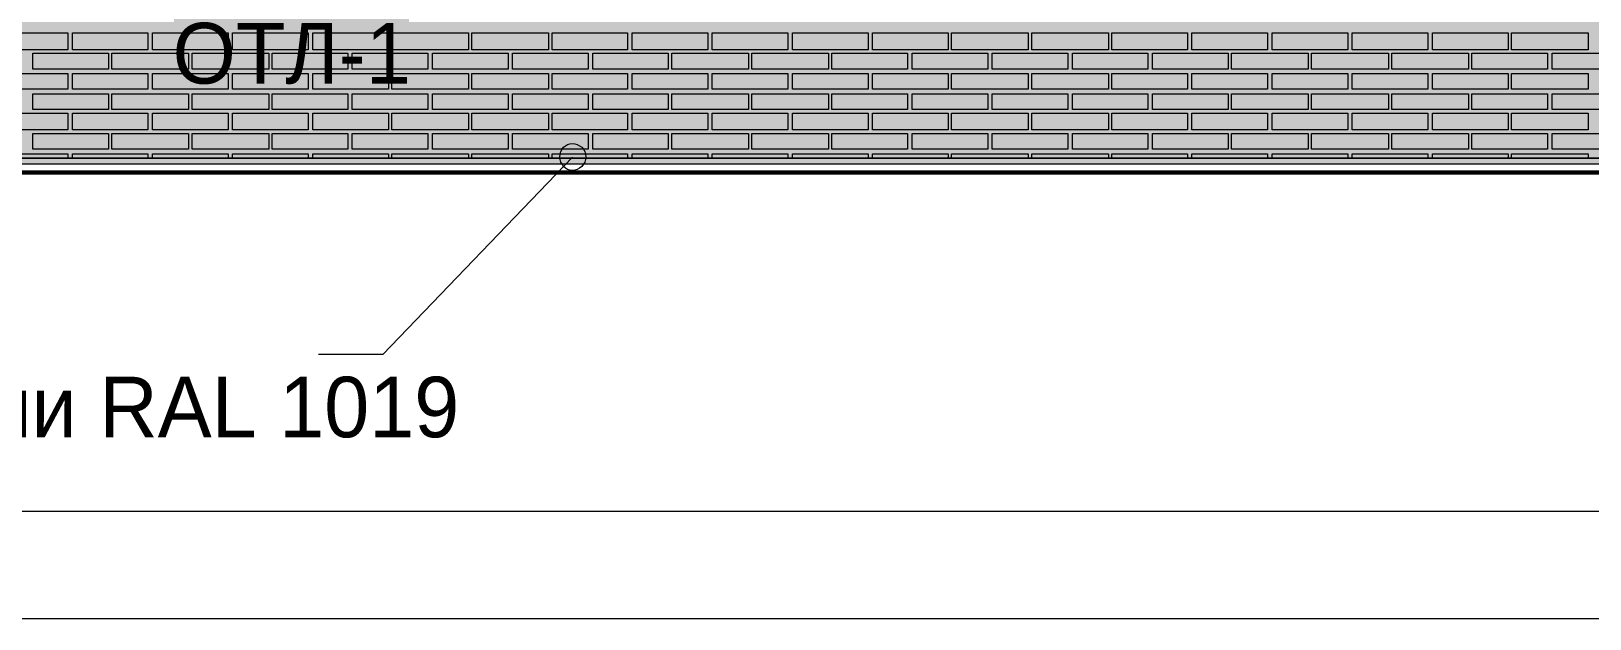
# Model space of a CAD drawing. Header units: millimetres. Extents: x -28928 to 100580, y -22867 to 36490.
# Drawn here: x -3169 to 2674, y -6439 to -4237 of the extents above; entities that cross this region are included whole.
import ezdxf

# ---------------------------------------------------------------- set-up
doc = ezdxf.new("R2010")
doc.units = ezdxf.units.MM
doc.layers.add('PDF _Геометрия', color=7, linetype='Continuous', true_color=0x8f8e8d)
doc.layers.add('PDF _Сплошная заливка', color=7, linetype='Continuous', true_color=0xffffff)
doc.layers.add('PDF _Текст', color=7, linetype='Continuous')

msp = doc.modelspace()

# ---------------------------------------------------------------- hatches: boundary and pattern name
at = {"layer": 'PDF _Сплошная заливка', "true_color": 0xdcd6cf, "transparency": 33554559}
h = msp.add_hatch(color=254, dxfattribs=at)
h.paths.add_polyline_path([(-9335.098407730602, -482.4178427159131), (-7257.7907154229, -482.4178427159131), (-7257.7907154229, -719.3409196389985), (-7253.559946192137, -473.956304254385), (-7245.098407730591, -473.956304254385), (-7245.098407730591, -719.3409196389985), (-7207.021484653669, -719.3409196389985), (-7207.021484653669, -727.8024581005411), (-7164.713792345981, -727.8024581005411), (-7164.713792345981, -4713.187073485198), (4931.055438423387, -4713.187073485198), (4931.055438423387, 9028.35138805342), (-9335.098407730602, 9028.35138805342), (-9335.098407730602, 6929.889849591866), (-7274.71379234597, 6929.889849591866), (-7274.71379234597, 4217.966772668751), (-9335.098407730602, 4217.966772668751)])
h.paths.add_polyline_path([(-7486.252253884442, -4713.187073485198), (-7486.252253884442, -1163.571688869772), (-9335.098407730602, -1163.571688869772), (-9335.098407730602, -4713.187073485198)])
at = {"layer": 'PDF _Сплошная заливка', "true_color": 0xa48f7a, "transparency": 33554559}
h = msp.add_hatch(color=252, dxfattribs=at)
h.paths.add_polyline_path([(-7486.252253884442, -4734.340919639053), (-7486.252253884442, -4713.187073485198), (-9576.252253884453, -4713.187073485198), (-9576.252253884453, -4734.340919639053)])
h.paths.add_polyline_path([(-7168.944561576744, -4713.187073485198), (-7168.944561576744, -4734.340919639053), (45262.97851534694, -4734.340919639053), (45262.97851534694, -4713.187073485198)])

# ---------------------------------------------------------------- linework, layer by layer
at = {"layer": 'PDF _Геометрия', "color": 7, "lineweight": 9}
for points in [[(45262.97851534694, -4713.187073485198), (-7168.944561576744, -4713.187073485198), (4931.055438423387, -4713.187073485198), (-7168.944561576744, -4713.187073485198), (4931.055438423387, -4713.187073485198), (4931.055438423387, 9028.35138805342), (4931.055438423387, -4763.956304254429)], [(-7168.944561576744, -4734.340919639053), (45262.97851534694, -4734.340919639053), (45262.97851534694, -4713.187073485198), (29486.44005380829, -4713.187073485198), (29486.44005380829, -5491.648611946748), (29486.44005380829, -5610.110150408291)], [(-1140.098407730522, -4708.956304254436), (-1850.86763849976, -5449.340919639053), (-2092.021484653611, -5449.340919639053)], [(-23144.32917696154, -4772.417842715975), (84689.51697688583, -4772.417842715975)], [(82087.59389996273, -6037.417842715986), (56081.05543842397, -6037.417842715986), (29799.51697688522, -6037.417842715986), (29351.05543842366, -6037.417842715986), (5066.440053808012, -6037.417842715986), (4816.824669192614, -6037.417842715986), (-21587.40610003844, -6037.417842715986)], [(82417.59389996273, -6439.340919639064), (-21938.55994619229, -6439.340919639064)]]:
    msp.add_lwpolyline(points, dxfattribs=at)
at = {"layer": 'PDF _Геометрия', "lineweight": 9}
for points in [[(-3031.252253884391, -4307.033227331343), (-3170.867638499774, -4307.033227331343), (-3314.713792345927, -4307.033227331343), (-3314.713792345927, -4243.571688869804), (-3170.867638499774, -4243.571688869804), (-3031.252253884391, -4243.571688869804)], [(-2730.867638499763, -4307.033227331343), (-2870.48302311515, -4307.033227331343), (-3014.329176961321, -4307.033227331343), (-3014.329176961321, -4243.571688869804), (-2870.48302311515, -4243.571688869804), (-2730.867638499763, -4243.571688869804)], [(-2430.483023115157, -4307.033227331343), (-2574.329176961306, -4307.033227331343), (-2713.944561576693, -4307.033227331343), (-2713.944561576693, -4243.571688869804), (-2574.329176961306, -4243.571688869804), (-2430.483023115157, -4243.571688869804)], [(-2130.098407730533, -4307.033227331343), (-2273.944561576682, -4307.033227331343), (-2413.559946192068, -4307.033227331343), (-2413.559946192068, -4243.571688869804), (-2273.944561576682, -4243.571688869804), (-2130.098407730533, -4243.571688869804)], [(-1829.713792345909, -4307.033227331343), (-1973.559946192076, -4307.033227331343), (-2113.175330807462, -4307.033227331343), (-2113.175330807462, -4243.571688869804), (-1973.559946192076, -4243.571688869804), (-1829.713792345909, -4243.571688869804)], [(-1529.329176961302, -4307.033227331343), (-1673.175330807451, -4307.033227331343), (-1817.0214846536, -4307.033227331343), (-1817.0214846536, -4243.571688869804), (-1673.175330807451, -4243.571688869804), (-1529.329176961302, -4243.571688869804)], [(-1228.944561576678, -4307.033227331343), (-1372.790715422827, -4307.033227331343), (-1516.636869268994, -4307.033227331343), (-1516.636869268994, -4243.571688869804), (-1372.790715422827, -4243.571688869804), (-1228.944561576678, -4243.571688869804)], [(-932.7907154228342, -4307.033227331343), (-1072.406100038221, -4307.033227331343), (-1216.25225388437, -4307.033227331343), (-1216.25225388437, -4243.571688869804), (-1072.406100038221, -4243.571688869804), (-932.7907154228342, -4243.571688869804)], [(-632.4061000382098, -4307.033227331343), (-772.0214846535964, -4307.033227331343), (-915.8676384997452, -4307.033227331343), (-915.8676384997452, -4243.571688869804), (-772.0214846535964, -4243.571688869804), (-632.4061000382098, -4243.571688869804)], [(-332.0214846535819, -4307.033227331343), (-471.6368692689684, -4307.033227331343), (-615.4830231151391, -4307.033227331343), (-615.4830231151391, -4243.571688869804), (-471.6368692689684, -4243.571688869804), (-332.0214846535819, -4243.571688869804)], [(-31.63686926897572, -4307.033227331343), (-175.4830231151282, -4307.033227331343), (-315.0984077305111, -4307.033227331343), (-315.0984077305111, -4243.571688869804), (-175.4830231151282, -4243.571688869804), (-31.63686926897572, -4243.571688869804)], [(268.7477461156486, -4307.033227331343), (124.9015922694998, -4307.033227331343), (-14.71379234588676, -4307.033227331343), (-14.71379234588676, -4243.571688869804), (124.9015922694998, -4243.571688869804), (268.7477461156486, -4243.571688869804)], [(569.132361500273, -4307.033227331343), (425.286207654106, -4307.033227331343), (281.4400538079572, -4307.033227331343), (281.4400538079572, -4243.571688869804), (425.286207654106, -4243.571688869804), (569.132361500273, -4243.571688869804)], [(869.5169768848791, -4307.033227331343), (725.6708230387303, -4307.033227331343), (581.8246691925815, -4307.033227331343), (581.8246691925815, -4243.571688869804), (725.6708230387303, -4243.571688869804), (869.5169768848791, -4243.571688869804)], [(1165.670823038741, -4307.033227331343), (1026.055438423355, -4307.033227331343), (882.2092845771876, -4307.033227331343), (882.2092845771876, -4243.571688869804), (1026.055438423355, -4243.571688869804), (1165.670823038741, -4243.571688869804)], [(1466.055438423347, -4307.033227331343), (1326.440053807961, -4307.033227331343), (1182.593899961812, -4307.033227331343), (1182.593899961812, -4243.571688869804), (1326.440053807961, -4243.571688869804), (1466.055438423347, -4243.571688869804)], [(1766.440053807972, -4307.033227331343), (1626.824669192585, -4307.033227331343), (1482.978515346436, -4307.033227331343), (1482.978515346436, -4243.571688869804), (1626.824669192585, -4243.571688869804), (1766.440053807972, -4243.571688869804)], [(2066.824669192596, -4307.033227331343), (1922.978515346429, -4307.033227331343), (1783.363130731042, -4307.033227331343), (1783.363130731042, -4243.571688869804), (1922.978515346429, -4243.571688869804), (2066.824669192596, -4243.571688869804)], [(2367.209284577206, -4307.033227331343), (2223.363130731053, -4307.033227331343), (2083.747746115667, -4307.033227331343), (2083.747746115667, -4243.571688869804), (2223.363130731053, -4243.571688869804), (2367.209284577206, -4243.571688869804)], [(2667.59389996183, -4307.033227331343), (2523.747746115681, -4307.033227331343), (2379.901592269511, -4307.033227331343), (2379.901592269511, -4243.571688869804), (2523.747746115681, -4243.571688869804), (2667.59389996183, -4243.571688869804)], [(-2878.944561576696, -4319.725535023652), (-2878.944561576696, -4378.956304254429), (-3162.406100038232, -4378.956304254429), (-3162.406100038232, -4319.725535023652)], [(-2578.559946192072, -4319.725535023652), (-2578.559946192072, -4378.956304254429), (-2866.252253884388, -4378.956304254429), (-2866.252253884388, -4319.725535023652)], [(-2278.175330807466, -4319.725535023652), (-2278.175330807466, -4378.956304254429), (-2565.867638499763, -4378.956304254429), (-2565.867638499763, -4319.725535023652)], [(-1982.021484653604, -4319.725535023652), (-1982.021484653604, -4378.956304254429), (-2265.483023115157, -4378.956304254429), (-2265.483023115157, -4319.725535023652)], [(-1681.636869268998, -4319.725535023652), (-1681.636869268998, -4378.956304254429), (-1965.098407730533, -4378.956304254429), (-1965.098407730533, -4319.725535023652)], [(-1381.25225388437, -4319.725535023652), (-1381.25225388437, -4378.956304254429), (-1664.713792345905, -4378.956304254429), (-1664.713792345905, -4319.725535023652)], [(-1080.867638499745, -4319.725535023652), (-1080.867638499745, -4378.956304254429), (-1364.329176961299, -4378.956304254429), (-1364.329176961299, -4319.725535023652)], [(-780.4830231151391, -4319.725535023652), (-780.4830231151391, -4378.956304254429), (-1063.944561576674, -4378.956304254429), (-1063.944561576674, -4319.725535023652)], [(-480.0984077305147, -4319.725535023652), (-480.0984077305147, -4378.956304254429), (-767.7907154228305, -4378.956304254429), (-767.7907154228305, -4319.725535023652)], [(-179.7137923458904, -4319.725535023652), (-179.7137923458904, -4378.956304254429), (-467.4061000382062, -4378.956304254429), (-467.4061000382062, -4319.725535023652)], [(116.4400538079535, -4319.725535023652), (116.4400538079535, -4378.956304254429), (-167.0214846535819, -4378.956304254429), (-167.0214846535819, -4319.725535023652)], [(416.8246691925779, -4319.725535023652), (416.8246691925779, -4378.956304254429), (133.3631307310243, -4378.956304254429), (133.3631307310243, -4319.725535023652)], [(717.209284577184, -4319.725535023652), (717.209284577184, -4378.956304254429), (433.7477461156486, -4378.956304254429), (433.7477461156486, -4319.725535023652)], [(1017.593899961812, -4319.725535023652), (1017.593899961812, -4378.956304254429), (734.132361500273, -4378.956304254429), (734.132361500273, -4319.725535023652)], [(1317.978515346436, -4319.725535023652), (1317.978515346436, -4378.956304254429), (1034.516976884883, -4378.956304254429), (1034.516976884883, -4319.725535023652)], [(1618.363130731042, -4319.725535023652), (1618.363130731042, -4378.956304254429), (1330.670823038745, -4378.956304254429), (1330.670823038745, -4319.725535023652)], [(1918.747746115667, -4319.725535023652), (1918.747746115667, -4378.956304254429), (1631.055438423351, -4378.956304254429), (1631.055438423351, -4319.725535023652)], [(2219.132361500291, -4319.725535023652), (2219.132361500291, -4378.956304254429), (1931.440053807975, -4378.956304254429), (1931.440053807975, -4319.725535023652)], [(2515.286207654135, -4319.725535023652), (2515.286207654135, -4378.956304254429), (2231.8246691926, -4378.956304254429), (2231.8246691926, -4319.725535023652)], [(2815.670823038759, -4319.725535023652), (2815.670823038759, -4378.956304254429), (2532.209284577206, -4378.956304254429), (2532.209284577206, -4319.725535023652)], [(-3031.252253884391, -4455.110150408276), (-3170.867638499774, -4455.110150408276), (-3314.713792345927, -4455.110150408276), (-3314.713792345927, -4395.879381177499), (-3170.867638499774, -4395.879381177499), (-3031.252253884391, -4395.879381177499)], [(-2730.867638499763, -4455.110150408276), (-2870.48302311515, -4455.110150408276), (-3014.329176961321, -4455.110150408276), (-3014.329176961321, -4395.879381177499), (-2870.48302311515, -4395.879381177499), (-2730.867638499763, -4395.879381177499)], [(-2430.483023115157, -4455.110150408276), (-2574.329176961306, -4455.110150408276), (-2713.944561576693, -4455.110150408276), (-2713.944561576693, -4395.879381177499), (-2574.329176961306, -4395.879381177499), (-2430.483023115157, -4395.879381177499)], [(-2130.098407730533, -4455.110150408276), (-2273.944561576682, -4455.110150408276), (-2413.559946192068, -4455.110150408276), (-2413.559946192068, -4395.879381177499), (-2273.944561576682, -4395.879381177499), (-2130.098407730533, -4395.879381177499)], [(-1829.713792345909, -4455.110150408276), (-1973.559946192076, -4455.110150408276), (-2113.175330807462, -4455.110150408276), (-2113.175330807462, -4395.879381177499), (-1973.559946192076, -4395.879381177499), (-1829.713792345909, -4395.879381177499)], [(-1529.329176961302, -4455.110150408276), (-1673.175330807451, -4455.110150408276), (-1817.0214846536, -4455.110150408276), (-1817.0214846536, -4395.879381177499), (-1673.175330807451, -4395.879381177499), (-1529.329176961302, -4395.879381177499)], [(-1228.944561576678, -4455.110150408276), (-1372.790715422827, -4455.110150408276), (-1516.636869268994, -4455.110150408276), (-1516.636869268994, -4395.879381177499), (-1372.790715422827, -4395.879381177499), (-1228.944561576678, -4395.879381177499)], [(-932.7907154228342, -4455.110150408276), (-1072.406100038221, -4455.110150408276), (-1216.25225388437, -4455.110150408276), (-1216.25225388437, -4395.879381177499), (-1072.406100038221, -4395.879381177499), (-932.7907154228342, -4395.879381177499)], [(-632.4061000382098, -4455.110150408276), (-772.0214846535964, -4455.110150408276), (-915.8676384997452, -4455.110150408276), (-915.8676384997452, -4395.879381177499), (-772.0214846535964, -4395.879381177499), (-632.4061000382098, -4395.879381177499)], [(-332.0214846535819, -4455.110150408276), (-471.6368692689684, -4455.110150408276), (-615.4830231151391, -4455.110150408276), (-615.4830231151391, -4395.879381177499), (-471.6368692689684, -4395.879381177499), (-332.0214846535819, -4395.879381177499)], [(-31.63686926897572, -4455.110150408276), (-175.4830231151282, -4455.110150408276), (-315.0984077305111, -4455.110150408276), (-315.0984077305111, -4395.879381177499), (-175.4830231151282, -4395.879381177499), (-31.63686926897572, -4395.879381177499)], [(268.7477461156486, -4455.110150408276), (124.9015922694998, -4455.110150408276), (-14.71379234588676, -4455.110150408276), (-14.71379234588676, -4395.879381177499), (124.9015922694998, -4395.879381177499), (268.7477461156486, -4395.879381177499)], [(569.132361500273, -4455.110150408276), (425.286207654106, -4455.110150408276), (281.4400538079572, -4455.110150408276), (281.4400538079572, -4395.879381177499), (425.286207654106, -4395.879381177499), (569.132361500273, -4395.879381177499)], [(869.5169768848791, -4455.110150408276), (725.6708230387303, -4455.110150408276), (581.8246691925815, -4455.110150408276), (581.8246691925815, -4395.879381177499), (725.6708230387303, -4395.879381177499), (869.5169768848791, -4395.879381177499)], [(1165.670823038741, -4455.110150408276), (1026.055438423355, -4455.110150408276), (882.2092845771876, -4455.110150408276), (882.2092845771876, -4395.879381177499), (1026.055438423355, -4395.879381177499), (1165.670823038741, -4395.879381177499)], [(1466.055438423347, -4455.110150408276), (1326.440053807961, -4455.110150408276), (1182.593899961812, -4455.110150408276), (1182.593899961812, -4395.879381177499), (1326.440053807961, -4395.879381177499), (1466.055438423347, -4395.879381177499)], [(1766.440053807972, -4455.110150408276), (1626.824669192585, -4455.110150408276), (1482.978515346436, -4455.110150408276), (1482.978515346436, -4395.879381177499), (1626.824669192585, -4395.879381177499), (1766.440053807972, -4395.879381177499)], [(2066.824669192596, -4455.110150408276), (1922.978515346429, -4455.110150408276), (1783.363130731042, -4455.110150408276), (1783.363130731042, -4395.879381177499), (1922.978515346429, -4395.879381177499), (2066.824669192596, -4395.879381177499)], [(2367.209284577206, -4455.110150408276), (2223.363130731053, -4455.110150408276), (2083.747746115667, -4455.110150408276), (2083.747746115667, -4395.879381177499), (2223.363130731053, -4395.879381177499), (2367.209284577206, -4395.879381177499)], [(2667.59389996183, -4455.110150408276), (2523.747746115681, -4455.110150408276), (2379.901592269511, -4455.110150408276), (2379.901592269511, -4395.879381177499), (2523.747746115681, -4395.879381177499), (2667.59389996183, -4395.879381177499)], [(-2878.944561576696, -4472.033227331347), (-2878.944561576696, -4531.26399656212), (-3162.406100038232, -4531.26399656212), (-3162.406100038232, -4472.033227331347)], [(-2578.559946192072, -4472.033227331347), (-2578.559946192072, -4531.26399656212), (-2866.252253884388, -4531.26399656212), (-2866.252253884388, -4472.033227331347)], [(-2278.175330807466, -4472.033227331347), (-2278.175330807466, -4531.26399656212), (-2565.867638499763, -4531.26399656212), (-2565.867638499763, -4472.033227331347)], [(-1982.021484653604, -4472.033227331347), (-1982.021484653604, -4531.26399656212), (-2265.483023115157, -4531.26399656212), (-2265.483023115157, -4472.033227331347)], [(-1681.636869268998, -4472.033227331347), (-1681.636869268998, -4531.26399656212), (-1965.098407730533, -4531.26399656212), (-1965.098407730533, -4472.033227331347)], [(-1381.25225388437, -4472.033227331347), (-1381.25225388437, -4531.26399656212), (-1664.713792345905, -4531.26399656212), (-1664.713792345905, -4472.033227331347)], [(-1080.867638499745, -4472.033227331347), (-1080.867638499745, -4531.26399656212), (-1364.329176961299, -4531.26399656212), (-1364.329176961299, -4472.033227331347)], [(-780.4830231151391, -4472.033227331347), (-780.4830231151391, -4531.26399656212), (-1063.944561576674, -4531.26399656212), (-1063.944561576674, -4472.033227331347)], [(-480.0984077305147, -4472.033227331347), (-480.0984077305147, -4531.26399656212), (-767.7907154228305, -4531.26399656212), (-767.7907154228305, -4472.033227331347)], [(-179.7137923458904, -4472.033227331347), (-179.7137923458904, -4531.26399656212), (-467.4061000382062, -4531.26399656212), (-467.4061000382062, -4472.033227331347)], [(116.4400538079535, -4472.033227331347), (116.4400538079535, -4531.26399656212), (-167.0214846535819, -4531.26399656212), (-167.0214846535819, -4472.033227331347)], [(416.8246691925779, -4472.033227331347), (416.8246691925779, -4531.26399656212), (133.3631307310243, -4531.26399656212), (133.3631307310243, -4472.033227331347)], [(717.209284577184, -4472.033227331347), (717.209284577184, -4531.26399656212), (433.7477461156486, -4531.26399656212), (433.7477461156486, -4472.033227331347)], [(1017.593899961812, -4472.033227331347), (1017.593899961812, -4531.26399656212), (734.132361500273, -4531.26399656212), (734.132361500273, -4472.033227331347)], [(1317.978515346436, -4472.033227331347), (1317.978515346436, -4531.26399656212), (1034.516976884883, -4531.26399656212), (1034.516976884883, -4472.033227331347)], [(1618.363130731042, -4472.033227331347), (1618.363130731042, -4531.26399656212), (1330.670823038745, -4531.26399656212), (1330.670823038745, -4472.033227331347)], [(1918.747746115667, -4472.033227331347), (1918.747746115667, -4531.26399656212), (1631.055438423351, -4531.26399656212), (1631.055438423351, -4472.033227331347)], [(2219.132361500291, -4472.033227331347), (2219.132361500291, -4531.26399656212), (1931.440053807975, -4531.26399656212), (1931.440053807975, -4472.033227331347)], [(2515.286207654135, -4472.033227331347), (2515.286207654135, -4531.26399656212), (2231.8246691926, -4531.26399656212), (2231.8246691926, -4472.033227331347)], [(2815.670823038759, -4472.033227331347), (2815.670823038759, -4531.26399656212), (2532.209284577206, -4531.26399656212), (2532.209284577206, -4472.033227331347)], [(-3031.252253884391, -4607.417842715975), (-3170.867638499774, -4607.417842715975), (-3314.713792345927, -4607.417842715975), (-3314.713792345927, -4543.956304254432), (-3170.867638499774, -4543.956304254432), (-3031.252253884391, -4543.956304254432)], [(-2730.867638499763, -4607.417842715975), (-2870.48302311515, -4607.417842715975), (-3014.329176961321, -4607.417842715975), (-3014.329176961321, -4543.956304254432), (-2870.48302311515, -4543.956304254432), (-2730.867638499763, -4543.956304254432)], [(-2430.483023115157, -4607.417842715975), (-2574.329176961306, -4607.417842715975), (-2713.944561576693, -4607.417842715975), (-2713.944561576693, -4543.956304254432), (-2574.329176961306, -4543.956304254432), (-2430.483023115157, -4543.956304254432)], [(-2130.098407730533, -4607.417842715975), (-2273.944561576682, -4607.417842715975), (-2413.559946192068, -4607.417842715975), (-2413.559946192068, -4543.956304254432), (-2273.944561576682, -4543.956304254432), (-2130.098407730533, -4543.956304254432)], [(-1829.713792345909, -4607.417842715975), (-1973.559946192076, -4607.417842715975), (-2113.175330807462, -4607.417842715975), (-2113.175330807462, -4543.956304254432), (-1973.559946192076, -4543.956304254432), (-1829.713792345909, -4543.956304254432)], [(-1529.329176961302, -4607.417842715975), (-1673.175330807451, -4607.417842715975), (-1817.0214846536, -4607.417842715975), (-1817.0214846536, -4543.956304254432), (-1673.175330807451, -4543.956304254432), (-1529.329176961302, -4543.956304254432)], [(-1228.944561576678, -4607.417842715975), (-1372.790715422827, -4607.417842715975), (-1516.636869268994, -4607.417842715975), (-1516.636869268994, -4543.956304254432), (-1372.790715422827, -4543.956304254432), (-1228.944561576678, -4543.956304254432)], [(-932.7907154228342, -4607.417842715975), (-1072.406100038221, -4607.417842715975), (-1216.25225388437, -4607.417842715975), (-1216.25225388437, -4543.956304254432), (-1072.406100038221, -4543.956304254432), (-932.7907154228342, -4543.956304254432)], [(-632.4061000382098, -4607.417842715975), (-772.0214846535964, -4607.417842715975), (-915.8676384997452, -4607.417842715975), (-915.8676384997452, -4543.956304254432), (-772.0214846535964, -4543.956304254432), (-632.4061000382098, -4543.956304254432)], [(-332.0214846535819, -4607.417842715975), (-471.6368692689684, -4607.417842715975), (-615.4830231151391, -4607.417842715975), (-615.4830231151391, -4543.956304254432), (-471.6368692689684, -4543.956304254432), (-332.0214846535819, -4543.956304254432)], [(-31.63686926897572, -4607.417842715975), (-175.4830231151282, -4607.417842715975), (-315.0984077305111, -4607.417842715975), (-315.0984077305111, -4543.956304254432), (-175.4830231151282, -4543.956304254432), (-31.63686926897572, -4543.956304254432)], [(268.7477461156486, -4607.417842715975), (124.9015922694998, -4607.417842715975), (-14.71379234588676, -4607.417842715975), (-14.71379234588676, -4543.956304254432), (124.9015922694998, -4543.956304254432), (268.7477461156486, -4543.956304254432)], [(569.132361500273, -4607.417842715975), (425.286207654106, -4607.417842715975), (281.4400538079572, -4607.417842715975), (281.4400538079572, -4543.956304254432), (425.286207654106, -4543.956304254432), (569.132361500273, -4543.956304254432)], [(869.5169768848791, -4607.417842715975), (725.6708230387303, -4607.417842715975), (581.8246691925815, -4607.417842715975), (581.8246691925815, -4543.956304254432), (725.6708230387303, -4543.956304254432), (869.5169768848791, -4543.956304254432)], [(1165.670823038741, -4607.417842715975), (1026.055438423355, -4607.417842715975), (882.2092845771876, -4607.417842715975), (882.2092845771876, -4543.956304254432), (1026.055438423355, -4543.956304254432), (1165.670823038741, -4543.956304254432)], [(1466.055438423347, -4607.417842715975), (1326.440053807961, -4607.417842715975), (1182.593899961812, -4607.417842715975), (1182.593899961812, -4543.956304254432), (1326.440053807961, -4543.956304254432), (1466.055438423347, -4543.956304254432)], [(1766.440053807972, -4607.417842715975), (1626.824669192585, -4607.417842715975), (1482.978515346436, -4607.417842715975), (1482.978515346436, -4543.956304254432), (1626.824669192585, -4543.956304254432), (1766.440053807972, -4543.956304254432)], [(2066.824669192596, -4607.417842715975), (1922.978515346429, -4607.417842715975), (1783.363130731042, -4607.417842715975), (1783.363130731042, -4543.956304254432), (1922.978515346429, -4543.956304254432), (2066.824669192596, -4543.956304254432)], [(2367.209284577206, -4607.417842715975), (2223.363130731053, -4607.417842715975), (2083.747746115667, -4607.417842715975), (2083.747746115667, -4543.956304254432), (2223.363130731053, -4543.956304254432), (2367.209284577206, -4543.956304254432)], [(2667.59389996183, -4607.417842715975), (2523.747746115681, -4607.417842715975), (2379.901592269511, -4607.417842715975), (2379.901592269511, -4543.956304254432), (2523.747746115681, -4543.956304254432), (2667.59389996183, -4543.956304254432)], [(-2878.944561576696, -4620.11015040828), (-2878.944561576696, -4679.340919639049), (-3162.406100038232, -4679.340919639049), (-3162.406100038232, -4620.11015040828)], [(-2578.559946192072, -4620.11015040828), (-2578.559946192072, -4679.340919639049), (-2866.252253884388, -4679.340919639049), (-2866.252253884388, -4620.11015040828)], [(-2278.175330807466, -4620.11015040828), (-2278.175330807466, -4679.340919639049), (-2565.867638499763, -4679.340919639049), (-2565.867638499763, -4620.11015040828)], [(-1982.021484653604, -4620.11015040828), (-1982.021484653604, -4679.340919639049), (-2265.483023115157, -4679.340919639049), (-2265.483023115157, -4620.11015040828)], [(-1681.636869268998, -4620.11015040828), (-1681.636869268998, -4679.340919639049), (-1965.098407730533, -4679.340919639049), (-1965.098407730533, -4620.11015040828)], [(-1381.25225388437, -4620.11015040828), (-1381.25225388437, -4679.340919639049), (-1664.713792345905, -4679.340919639049), (-1664.713792345905, -4620.11015040828)], [(-1080.867638499745, -4620.11015040828), (-1080.867638499745, -4679.340919639049), (-1364.329176961299, -4679.340919639049), (-1364.329176961299, -4620.11015040828)], [(-780.4830231151391, -4620.11015040828), (-780.4830231151391, -4679.340919639049), (-1063.944561576674, -4679.340919639049), (-1063.944561576674, -4620.11015040828)], [(-480.0984077305147, -4620.11015040828), (-480.0984077305147, -4679.340919639049), (-767.7907154228305, -4679.340919639049), (-767.7907154228305, -4620.11015040828)], [(-179.7137923458904, -4620.11015040828), (-179.7137923458904, -4679.340919639049), (-467.4061000382062, -4679.340919639049), (-467.4061000382062, -4620.11015040828)], [(116.4400538079535, -4620.11015040828), (116.4400538079535, -4679.340919639049), (-167.0214846535819, -4679.340919639049), (-167.0214846535819, -4620.11015040828)], [(416.8246691925779, -4620.11015040828), (416.8246691925779, -4679.340919639049), (133.3631307310243, -4679.340919639049), (133.3631307310243, -4620.11015040828)], [(717.209284577184, -4620.11015040828), (717.209284577184, -4679.340919639049), (433.7477461156486, -4679.340919639049), (433.7477461156486, -4620.11015040828)], [(1017.593899961812, -4620.11015040828), (1017.593899961812, -4679.340919639049), (734.132361500273, -4679.340919639049), (734.132361500273, -4620.11015040828)], [(1317.978515346436, -4620.11015040828), (1317.978515346436, -4679.340919639049), (1034.516976884883, -4679.340919639049), (1034.516976884883, -4620.11015040828)], [(1618.363130731042, -4620.11015040828), (1618.363130731042, -4679.340919639049), (1330.670823038745, -4679.340919639049), (1330.670823038745, -4620.11015040828)], [(1918.747746115667, -4620.11015040828), (1918.747746115667, -4679.340919639049), (1631.055438423351, -4679.340919639049), (1631.055438423351, -4620.11015040828)], [(2219.132361500291, -4620.11015040828), (2219.132361500291, -4679.340919639049), (1931.440053807975, -4679.340919639049), (1931.440053807975, -4620.11015040828)], [(2515.286207654135, -4620.11015040828), (2515.286207654135, -4679.340919639049), (2231.8246691926, -4679.340919639049), (2231.8246691926, -4620.11015040828)], [(2815.670823038759, -4620.11015040828), (2815.670823038759, -4679.340919639049), (2532.209284577206, -4679.340919639049), (2532.209284577206, -4620.11015040828)]]:
    msp.add_lwpolyline(points, close=True, dxfattribs=at)
for points in [[(-3314.713792345927, -4713.187073485198), (-3314.713792345927, -4696.263996562127), (-3170.867638499774, -4696.263996562127), (-3031.252253884391, -4696.263996562127), (-3031.252253884391, -4713.187073485198)], [(-3014.329176961321, -4713.187073485198), (-3014.329176961321, -4696.263996562127), (-2870.48302311515, -4696.263996562127), (-2730.867638499763, -4696.263996562127), (-2730.867638499763, -4713.187073485198)], [(-2713.944561576693, -4713.187073485198), (-2713.944561576693, -4696.263996562127), (-2574.329176961306, -4696.263996562127), (-2430.483023115157, -4696.263996562127), (-2430.483023115157, -4713.187073485198)], [(-2413.559946192068, -4713.187073485198), (-2413.559946192068, -4696.263996562127), (-2273.944561576682, -4696.263996562127), (-2130.098407730533, -4696.263996562127), (-2130.098407730533, -4713.187073485198)], [(-2113.175330807462, -4713.187073485198), (-2113.175330807462, -4696.263996562127), (-1973.559946192076, -4696.263996562127), (-1829.713792345909, -4696.263996562127), (-1829.713792345909, -4713.187073485198)], [(-1817.0214846536, -4713.187073485198), (-1817.0214846536, -4696.263996562127), (-1673.175330807451, -4696.263996562127), (-1529.329176961302, -4696.263996562127), (-1529.329176961302, -4713.187073485198)], [(-1516.636869268994, -4713.187073485198), (-1516.636869268994, -4696.263996562127), (-1372.790715422827, -4696.263996562127), (-1228.944561576678, -4696.263996562127), (-1228.944561576678, -4713.187073485198)], [(-1216.25225388437, -4713.187073485198), (-1216.25225388437, -4696.263996562127), (-1072.406100038221, -4696.263996562127), (-932.7907154228342, -4696.263996562127), (-932.7907154228342, -4713.187073485198)], [(-915.8676384997452, -4713.187073485198), (-915.8676384997452, -4696.263996562127), (-772.0214846535964, -4696.263996562127), (-632.4061000382098, -4696.263996562127), (-632.4061000382098, -4713.187073485198)], [(-615.4830231151391, -4713.187073485198), (-615.4830231151391, -4696.263996562127), (-471.6368692689684, -4696.263996562127), (-332.0214846535819, -4696.263996562127), (-332.0214846535819, -4713.187073485198)], [(-315.0984077305111, -4713.187073485198), (-315.0984077305111, -4696.263996562127), (-175.4830231151282, -4696.263996562127), (-31.63686926897572, -4696.263996562127), (-31.63686926897572, -4713.187073485198)], [(-14.71379234588676, -4713.187073485198), (-14.71379234588676, -4696.263996562127), (124.9015922694998, -4696.263996562127), (268.7477461156486, -4696.263996562127), (268.7477461156486, -4713.187073485198)], [(281.4400538079572, -4713.187073485198), (281.4400538079572, -4696.263996562127), (425.286207654106, -4696.263996562127), (569.132361500273, -4696.263996562127), (569.132361500273, -4713.187073485198)], [(581.8246691925815, -4713.187073485198), (581.8246691925815, -4696.263996562127), (725.6708230387303, -4696.263996562127), (869.5169768848791, -4696.263996562127), (869.5169768848791, -4713.187073485198)], [(882.2092845771876, -4713.187073485198), (882.2092845771876, -4696.263996562127), (1026.055438423355, -4696.263996562127), (1165.670823038741, -4696.263996562127), (1165.670823038741, -4713.187073485198)], [(1182.593899961812, -4713.187073485198), (1182.593899961812, -4696.263996562127), (1326.440053807961, -4696.263996562127), (1466.055438423347, -4696.263996562127), (1466.055438423347, -4713.187073485198)], [(1482.978515346436, -4713.187073485198), (1482.978515346436, -4696.263996562127), (1626.824669192585, -4696.263996562127), (1766.440053807972, -4696.263996562127), (1766.440053807972, -4713.187073485198)], [(1783.363130731042, -4713.187073485198), (1783.363130731042, -4696.263996562127), (1922.978515346429, -4696.263996562127), (2066.824669192596, -4696.263996562127), (2066.824669192596, -4713.187073485198)], [(2083.747746115667, -4713.187073485198), (2083.747746115667, -4696.263996562127), (2223.363130731053, -4696.263996562127), (2367.209284577206, -4696.263996562127), (2367.209284577206, -4713.187073485198)], [(2379.901592269511, -4713.187073485198), (2379.901592269511, -4696.263996562127), (2523.747746115681, -4696.263996562127), (2667.59389996183, -4696.263996562127), (2667.59389996183, -4713.187073485198)]]:
    msp.add_lwpolyline(points, dxfattribs=at)
at = {"layer": 'PDF _Геометрия', "color": 7, "lineweight": 40}
msp.add_lwpolyline([(82954.90159227044, -4763.956304254429), (-22513.94456157691, -4763.956304254429)], dxfattribs=at)
at = {"layer": 'PDF _Геометрия', "color": 7, "lineweight": 9}
for points in [[(-1186.63686926899, -4708.956304254436), (-1186.63686926899, -4679.340919639049), (-1165.483023115139, -4658.187073485205), (-1140.098407730522, -4658.187073485205)], [(-1186.63686926899, -4708.956304254436), (-1186.63686926899, -4679.340919639049), (-1165.483023115139, -4658.187073485205), (-1140.098407730522, -4658.187073485205)], [(-1140.098407730522, -4658.187073485205), (-1114.713792345905, -4658.187073485205), (-1089.329176961292, -4679.340919639049), (-1089.329176961292, -4708.956304254436)], [(-1140.098407730522, -4658.187073485205), (-1114.713792345905, -4658.187073485205), (-1089.329176961292, -4679.340919639049), (-1089.329176961292, -4708.956304254436)], [(-1140.098407730522, -4759.725535023666), (-1165.483023115139, -4759.725535023666), (-1186.63686926899, -4734.340919639053), (-1186.63686926899, -4708.956304254436)], [(-1140.098407730522, -4759.725535023666), (-1165.483023115139, -4759.725535023666), (-1186.63686926899, -4734.340919639053), (-1186.63686926899, -4708.956304254436)], [(-1089.329176961292, -4708.956304254436), (-1089.329176961292, -4734.340919639053), (-1114.713792345905, -4759.725535023666), (-1140.098407730522, -4759.725535023666)], [(-1089.329176961292, -4708.956304254436), (-1089.329176961292, -4734.340919639053), (-1114.713792345905, -4759.725535023666), (-1140.098407730522, -4759.725535023666)]]:
    msp.add_open_spline(points, degree=3, dxfattribs=at)

# ---------------------------------------------------------------- texts
at = {"layer": 'PDF _Текст', "attachment_point": 4, "style": ''}
for s, insert, char_height in [('ОТЛ-1', (-2638.569140380161, -4321.485195034322), 227.7084847294893), ('профиль из оц. стали RAL 1019', (-6048.296395768331, -5679.858801845861), 226.9063607341102)]:
    msp.add_mtext(s, dxfattribs=dict(at, insert=insert, char_height=char_height))

doc.saveas('drawing.dxf')
